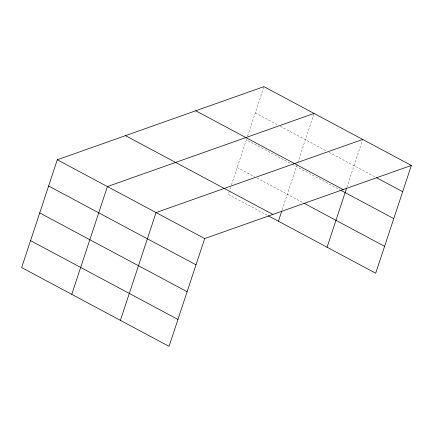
<?xml version="1.0" encoding="UTF-8"?>
<svg xmlns="http://www.w3.org/2000/svg" width="433" height="433" viewBox="0 0 433 433"><rect width="100%" height="100%" fill="white"/><g stroke="black" fill="none" stroke-linecap="round" stroke-linejoin="round"><path stroke-width="0.32" stroke-dasharray="2.17 1.62" d="M230.632 187.381L228.299 194.428L267.681 215.477M231.482 184.815L246.366 139.799L291.712 164.042M247.638 135.957L263.946 86.643M282.235 209.686L297.547 163.387M297.758 162.748L314.066 113.435M346.822 187.473L362.708 139.437M255.264 112.894L277.937 125.013M280.324 126.29L326.736 151.101M329.112 152.367L375.384 177.108M292.307 164.356L339.791 189.741M237.203 167.522L254.501 176.772M256.888 178.044L303.333 202.877"/><path stroke-width="0.65" d="M411.35 165.444L263.946 86.643L57.297 159.772L21.65 267.556L169.054 346.357L204.701 238.572L411.35 165.444L375.703 273.228L268.276 215.796M71.764 294.348L107.411 186.563L314.066 113.435M120.412 320.355L156.053 212.571L362.708 139.437M278.419 221.22L281.807 210.968M327.061 247.221L346.611 188.111M376.569 177.741L402.668 191.695M195.754 110.778L343.153 189.578M340.977 190.374L393.77 218.6M303.928 203.191L384.601 246.323M125.489 135.643L272.893 214.438M57.297 159.772L204.701 238.572M48.615 186.022L196.019 264.823M39.717 212.928L187.121 291.728M30.548 240.651L177.952 319.451"/></g></svg>
